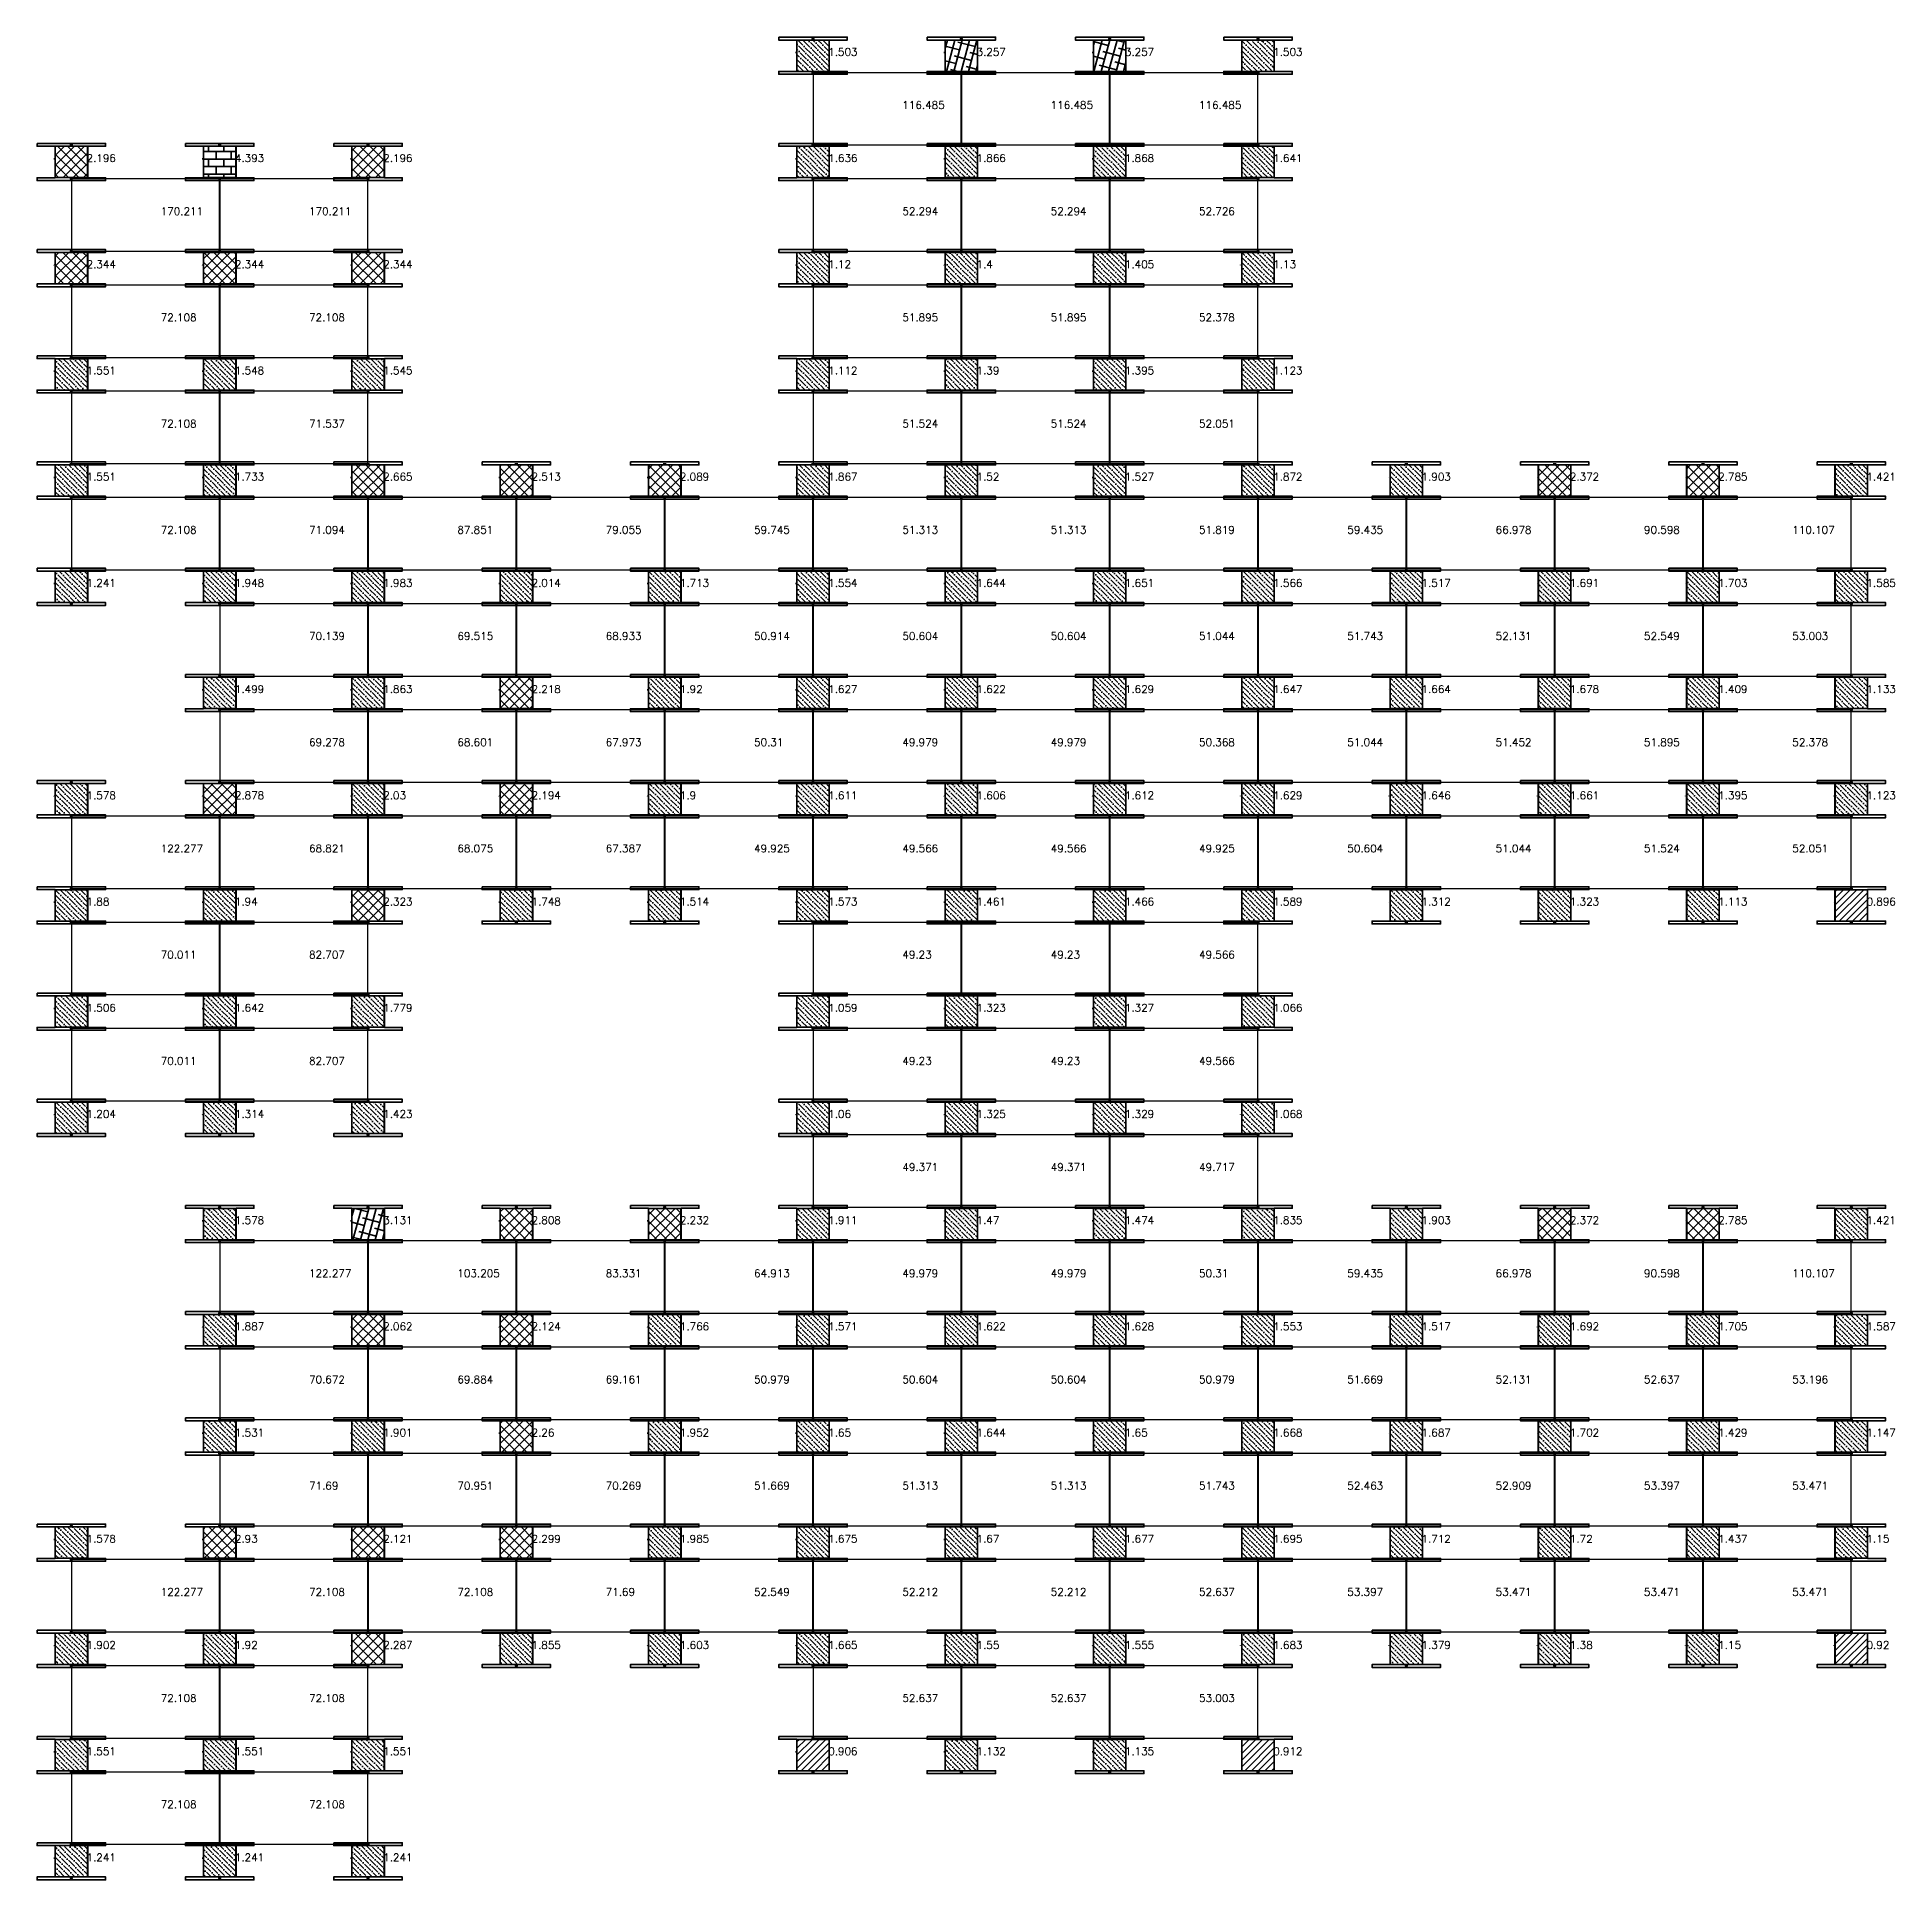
# Model space of a CAD drawing. Header units: inches. Extents: x 3750 to 10146, y -443 to 5941.
# Drawn here: x 5111 to 6088, y 2135 to 3105 of the extents above; entities that cross this region are included whole.
import ezdxf

# ---------------------------------------------------------------- set-up
doc = ezdxf.new("R2010")
doc.units = ezdxf.units.IN
doc.header["$LTSCALE"] = 50
doc.header["$MEASUREMENT"] = 0
for name, color, linetype, lineweight in [('E-PANELS', 140, 'Continuous', 30), ('E2-ECOFEET', 254, 'Continuous', 35), ('E3-ECOFEET', 254, 'Continuous', 35), ('HATCH 1', 5, 'Continuous', 35), ('HATCH 2', 140, 'Continuous', 35), ('HATCH 3', 30, 'Continuous', 35), ('HATCH 4', 200, 'Continuous', 35), ('HATCH 5', 2, 'Continuous', 35)]:
    doc.layers.add(name, color=color, linetype=linetype, lineweight=lineweight)
doc.layers.add('EF3 TEXT', color=7, linetype='Continuous', plot=False)
doc.layers.get('E2-ECOFEET').off()
doc.styles.add('mytext', font='romans.shx')

# ---------------------------------------------------------------- blocks, each defined once
blk = doc.blocks.new('EF3_HATCH_5')
at = {"layer": 'HATCH 5'}
h = blk.add_hatch(dxfattribs=at)
h.set_pattern_fill('AR-B816', color=256, scale=0.5)
h.set_pattern_definition([(0, (-119.168, -90.9187), (0, 4), []), (90, (-119.168, -90.9187), (-4, 4), [4, -4])])
h.paths.add_polyline_path([(-8.5, -8.25), (8.5, -8.25), (8.5, 8.25), (-8.5, 8.25)])
blk.add_lwpolyline([(-8.5, -8.25), (8.5, -8.25), (8.5, 8.25), (-8.5, 8.25)], close=True, dxfattribs=at)
blk = doc.blocks.new('EF3_HATCH_3')
at = {"layer": 'HATCH 3'}
h = blk.add_hatch(dxfattribs=at)
h.set_pattern_fill('ANSI37', color=256, scale=30)
h.set_pattern_definition([(45, (-119.168, -90.9187), (-2.65165, 2.65165), []), (135, (-119.168, -90.9187), (-2.65165, -2.65165), [])])
h.paths.add_polyline_path([(-8.5, -8.25), (8.5, -8.25), (8.5, 8.25), (-8.5, 8.25)])
blk.add_lwpolyline([(-8.5, -8.25), (8.5, -8.25), (8.5, 8.25), (-8.5, 8.25)], close=True, dxfattribs=at)
blk = doc.blocks.new('EF3_HATCH_2')
at = {"layer": 'HATCH 2'}
h = blk.add_hatch(dxfattribs=at)
h.set_pattern_fill('ANSI36', color=256, scale=15, angle=90)
h.set_pattern_definition([(135, (-119.168, -90.9187), (-3.64602, 0.994369), [4.6875, -0.9375, 0, -0.9375])])
h.paths.add_polyline_path([(-8.5, -8.25), (8.5, -8.25), (8.5, 8.25), (-8.5, 8.25)])
blk.add_lwpolyline([(-8.5, -8.25), (8.5, -8.25), (8.5, 8.25), (-8.5, 8.25)], close=True, dxfattribs=at)
blk = doc.blocks.new('EF3_HATCH_4')
at = {"layer": 'HATCH 4'}
h = blk.add_hatch(dxfattribs=at)
h.set_pattern_fill('ANSI38', color=256, scale=30, angle=30)
h.set_pattern_definition([(75, (-119.168, -90.9187), (-3.62222, 0.97057), []), (165, (-119.168, -90.9187), (-8.215015, -1.68108), [9.375, -5.625])])
h.paths.add_polyline_path([(-8.5, -8.25), (8.5, -8.25), (8.5, 8.25), (-8.5, 8.25)])
blk.add_lwpolyline([(-8.5, -8.25), (8.5, -8.25), (8.5, 8.25), (-8.5, 8.25)], close=True, dxfattribs=at)
blk = doc.blocks.new('EF3_HATCH_1')
at = {"layer": 'HATCH 1'}
h = blk.add_hatch(dxfattribs=at)
h.set_pattern_fill('ANSI31', color=256, scale=20)
h.set_pattern_definition([(45, (-119.168, -90.9187), (-1.767767, 1.767767), [])])
h.paths.add_polyline_path([(-8.5, -8.25), (8.5, -8.25), (8.5, 8.25), (-8.5, 8.25)])
blk.add_lwpolyline([(-8.5, -8.25), (8.5, -8.25), (8.5, 8.25), (-8.5, 8.25)], close=True, dxfattribs=at)
blk = doc.blocks.new('YINGLI 305W 10DEG')
at = {"layer": 'E-PANELS'}
blk.add_lwpolyline([(0, 0), (77.56, 0), (77.56, -38.4), (0, -38.4)], close=True, dxfattribs=at)
blk = doc.blocks.new('EF3')
at = {"layer": 'E3-ECOFEET', "color": 5}
for points in [[(0, 0), (0, -1.5), (9.41, -1.5), (9.41, -18.06), (0, -18.06), (0, -19.56), (36, -19.56), (36, -18.06), (26.59, -18.06), (26.59, -1.5), (36, -1.5), (36, 0), (0, 0)], [(8.84, -8.08), (8.88, -8.14)]]:
    blk.add_lwpolyline(points, dxfattribs=at)
at = {"layer": 'E3-ECOFEET'}
for points in [[(17.25, -1.03), (17.75, -1.03), (17.75, -0.53)], [(18.25, -0.53), (18.25, -1.03), (18.75, -1.03)], [(17.25, -18.53), (17.75, -18.53), (17.75, -19.03)], [(18.25, -19.03), (18.25, -18.53), (18.75, -18.53)]]:
    blk.add_lwpolyline(points, dxfattribs=at)

msp = doc.modelspace()

# ---------------------------------------------------------------- block references
at = {"layer": 'E-PANELS'}
for p in [(5519.22, 3086.71), (5597.28, 3086.71), (5675.34, 3086.71), (5128.92, 3030.81), (5206.98, 3030.81), (5519.22, 3030.81), (5597.28, 3030.81), (5675.34, 3030.81), (5128.92, 2974.92), (5206.98, 2974.92), (5519.22, 2974.92), (5597.28, 2974.92), (5675.34, 2974.92), (5128.92, 2919.02), (5206.98, 2919.02), (5519.22, 2919.02), (5597.28, 2919.02), (5675.34, 2919.02), (5128.92, 2863.13), (5206.98, 2863.13), (5285.04, 2863.13), (5363.1, 2863.13), (5441.16, 2863.13), (5519.22, 2863.13), (5597.28, 2863.13), (5675.34, 2863.13), (5753.4, 2863.13), (5831.46, 2863.13), (5909.52, 2863.13), (5987.58, 2863.13), (5206.98, 2807.23), (5285.04, 2807.23), (5363.1, 2807.23), (5441.16, 2807.23), (5519.22, 2807.23), (5597.28, 2807.23), (5675.34, 2807.23), (5753.4, 2807.23), (5831.46, 2807.23), (5909.52, 2807.23), (5987.58, 2807.23), (5206.98, 2751.34), (5285.04, 2751.34), (5363.1, 2751.34), (5441.16, 2751.34), (5519.22, 2751.34), (5597.28, 2751.34), (5675.34, 2751.34), (5753.4, 2751.34), (5831.46, 2751.34), (5909.52, 2751.34), (5987.58, 2751.34), (5128.92, 2695.45), (5206.98, 2695.45), (5285.04, 2695.45), (5363.1, 2695.45), (5441.16, 2695.45), (5519.22, 2695.45), (5597.28, 2695.45), (5675.34, 2695.45), (5753.4, 2695.45), (5831.46, 2695.45), (5909.52, 2695.45), (5987.58, 2695.45), (5128.92, 2639.55), (5206.98, 2639.55), (5519.22, 2639.55), (5597.28, 2639.55), (5675.34, 2639.55), (5128.92, 2583.66), (5206.98, 2583.66), (5519.22, 2583.66), (5597.28, 2583.66), (5675.34, 2583.66), (5519.22, 2527.76), (5597.28, 2527.76), (5675.34, 2527.76), (5206.98, 2471.87), (5285.04, 2471.87), (5363.1, 2471.87), (5441.16, 2471.87), (5519.22, 2471.87), (5597.28, 2471.87), (5675.34, 2471.87), (5753.4, 2471.87), (5831.46, 2471.87), (5909.52, 2471.87), (5987.58, 2471.87), (5206.98, 2415.97), (5285.04, 2415.97), (5363.1, 2415.97), (5441.16, 2415.97), (5519.22, 2415.97), (5597.28, 2415.97), (5675.34, 2415.97), (5753.4, 2415.97), (5831.46, 2415.97), (5909.52, 2415.97), (5987.58, 2415.97), (5206.98, 2360.08), (5285.04, 2360.08), (5363.1, 2360.08), (5441.16, 2360.08), (5519.22, 2360.08), (5597.28, 2360.08), (5675.34, 2360.08), (5753.4, 2360.08), (5831.46, 2360.08), (5909.52, 2360.08), (5987.58, 2360.08), (5128.92, 2304.19), (5206.98, 2304.19), (5285.04, 2304.19), (5363.1, 2304.19), (5441.16, 2304.19), (5519.22, 2304.19), (5597.28, 2304.19), (5675.34, 2304.19), (5753.4, 2304.19), (5831.46, 2304.19), (5909.52, 2304.19), (5987.58, 2304.19), (5128.92, 2248.29), (5206.98, 2248.29), (5519.22, 2248.29), (5597.28, 2248.29), (5675.34, 2248.29), (5128.92, 2192.4), (5206.98, 2192.4)]:
    msp.add_blockref('YINGLI 305W 10DEG', p, dxfattribs=at)
at = {"layer": 'E2-ECOFEET'}
for p in [(5500.97, 3105.23), (5579.03, 3105.23), (5657.09, 3105.23), (5735.15, 3105.23), (5110.67, 3049.34), (5188.73, 3049.34), (5266.79, 3049.34), (5500.97, 3049.34), (5579.03, 3049.34), (5657.09, 3049.34), (5735.15, 3049.34), (5110.67, 2993.44), (5188.73, 2993.44), (5266.79, 2993.44), (5500.97, 2993.44), (5579.03, 2993.44), (5657.09, 2993.44), (5735.15, 2993.44), (5110.67, 2937.55), (5188.73, 2937.55), (5266.79, 2937.55), (5500.97, 2937.55), (5579.03, 2937.55), (5657.09, 2937.55), (5735.15, 2937.55), (5110.67, 2881.65), (5188.73, 2881.65), (5266.79, 2881.65), (5344.85, 2881.65), (5422.91, 2881.65), (5500.97, 2881.65), (5579.03, 2881.65), (5657.09, 2881.65), (5735.15, 2881.65), (5813.21, 2881.65), (5891.27, 2881.65), (5969.33, 2881.65), (6047.39, 2881.65), (5110.67, 2825.76), (5188.73, 2825.76), (5266.79, 2825.76), (5344.85, 2825.76), (5422.91, 2825.76), (5500.97, 2825.76), (5579.03, 2825.76), (5657.09, 2825.76), (5735.15, 2825.76), (5813.21, 2825.76), (5891.27, 2825.76), (5969.33, 2825.76), (6047.39, 2825.76), (5188.73, 2769.87), (5266.79, 2769.87), (5344.85, 2769.87), (5422.91, 2769.87), (5500.97, 2769.87), (5579.03, 2769.87), (5657.09, 2769.87), (5735.15, 2769.87), (5813.21, 2769.87), (5891.27, 2769.87), (5969.33, 2769.87), (6047.39, 2769.87), (5110.67, 2713.97), (5188.73, 2713.97), (5266.79, 2713.97), (5344.85, 2713.97), (5422.91, 2713.97), (5500.97, 2713.97), (5579.03, 2713.97), (5657.09, 2713.97), (5735.15, 2713.97), (5813.21, 2713.97), (5891.27, 2713.97), (5969.33, 2713.97), (6047.39, 2713.97), (5110.67, 2658.08), (5188.73, 2658.08), (5266.79, 2658.08), (5344.85, 2658.08), (5422.91, 2658.08), (5500.97, 2658.08), (5579.03, 2658.08), (5657.09, 2658.08), (5735.15, 2658.08), (5813.21, 2658.08), (5891.27, 2658.08), (5969.33, 2658.08), (6047.39, 2658.08), (5110.67, 2602.18), (5188.73, 2602.18), (5266.79, 2602.18), (5500.97, 2602.18), (5579.03, 2602.18), (5657.09, 2602.18), (5735.15, 2602.18), (5110.67, 2546.29), (5188.73, 2546.29), (5266.79, 2546.29), (5500.97, 2546.29), (5579.03, 2546.29), (5657.09, 2546.29), (5735.15, 2546.29), (5188.73, 2490.39), (5266.79, 2490.39), (5344.85, 2490.39), (5422.91, 2490.39), (5500.97, 2490.39), (5579.03, 2490.39), (5657.09, 2490.39), (5735.15, 2490.39), (5813.21, 2490.39), (5891.27, 2490.39), (5969.33, 2490.39), (6047.39, 2490.39), (5188.73, 2434.5), (5266.79, 2434.5), (5344.85, 2434.5), (5422.91, 2434.5), (5500.97, 2434.5), (5579.03, 2434.5), (5657.09, 2434.5), (5735.15, 2434.5), (5813.21, 2434.5), (5891.27, 2434.5), (5969.33, 2434.5), (6047.39, 2434.5), (5188.73, 2378.61), (5266.79, 2378.61), (5344.85, 2378.61), (5422.91, 2378.61), (5500.97, 2378.61), (5579.03, 2378.61), (5657.09, 2378.61), (5735.15, 2378.61), (5813.21, 2378.61), (5891.27, 2378.61), (5969.33, 2378.61), (6047.39, 2378.61), (5110.67, 2322.71), (5188.73, 2322.71), (5266.79, 2322.71), (5344.85, 2322.71), (5422.91, 2322.71), (5500.97, 2322.71), (5579.03, 2322.71), (5657.09, 2322.71), (5735.15, 2322.71), (5813.21, 2322.71), (5891.27, 2322.71), (5969.33, 2322.71), (6047.39, 2322.71), (5110.67, 2266.82), (5188.73, 2266.82), (5266.79, 2266.82), (5344.85, 2266.82), (5422.91, 2266.82), (5500.97, 2266.82), (5579.03, 2266.82), (5657.09, 2266.82), (5735.15, 2266.82), (5813.21, 2266.82), (5891.27, 2266.82), (5969.33, 2266.82), (6047.39, 2266.82), (5110.67, 2210.92), (5188.73, 2210.92), (5266.79, 2210.92), (5500.97, 2210.92), (5579.03, 2210.92), (5657.09, 2210.92), (5735.15, 2210.92), (5110.67, 2155.03), (5188.73, 2155.03), (5266.79, 2155.03)]:
    msp.add_blockref('EF3', p, dxfattribs=at)
at = {"layer": 'HATCH 1'}
for p in [(6065.39, 2648.3), (6065.39, 2257.04), (5518.97, 2201.14), (5753.15, 2201.14)]:
    msp.add_blockref('EF3_HATCH_1', p, dxfattribs=at)
at = {"layer": 'HATCH 2'}
for p in [(5518.97, 3095.45), (5753.15, 3095.45), (5518.97, 3039.56), (5597.03, 3039.56), (5675.09, 3039.56), (5753.15, 3039.56), (5518.97, 2983.67), (5597.03, 2983.67), (5675.09, 2983.67), (5753.15, 2983.67), (5128.67, 2927.77), (5206.73, 2927.77), (5284.79, 2927.77), (5518.97, 2927.77), (5597.03, 2927.77), (5675.09, 2927.77), (5753.15, 2927.77), (5128.67, 2871.88), (5206.73, 2871.88), (5518.97, 2871.88), (5597.03, 2871.88), (5675.09, 2871.88), (5753.15, 2871.88), (5831.21, 2871.88), (6065.39, 2871.88), (5128.67, 2815.98), (5206.73, 2815.98), (5284.79, 2815.98), (5362.85, 2815.98), (5440.91, 2815.98), (5518.97, 2815.98), (5597.03, 2815.98), (5675.09, 2815.98), (5753.15, 2815.98), (5831.21, 2815.98), (5909.27, 2815.98), (5987.33, 2815.98), (6065.39, 2815.98), (5206.73, 2760.09), (5284.79, 2760.09), (5440.91, 2760.09), (5518.97, 2760.09), (5597.03, 2760.09), (5675.09, 2760.09), (5753.15, 2760.09), (5831.21, 2760.09), (5909.27, 2760.09), (5987.33, 2760.09), (6065.39, 2760.09), (5128.67, 2704.19), (5284.79, 2704.19), (5440.91, 2704.19), (5518.97, 2704.19), (5597.03, 2704.19), (5675.09, 2704.19), (5753.15, 2704.19), (5831.21, 2704.19), (5909.27, 2704.19), (5987.33, 2704.19), (6065.39, 2704.19), (5128.67, 2648.3), (5206.73, 2648.3), (5362.85, 2648.3), (5440.91, 2648.3), (5518.97, 2648.3), (5597.03, 2648.3), (5675.09, 2648.3), (5753.15, 2648.3), (5831.21, 2648.3), (5909.27, 2648.3), (5987.33, 2648.3), (5128.67, 2592.4), (5206.73, 2592.4), (5284.79, 2592.4), (5518.97, 2592.4), (5597.03, 2592.4), (5675.09, 2592.4), (5753.15, 2592.4), (5128.67, 2536.51), (5206.73, 2536.51), (5284.79, 2536.51), (5518.97, 2536.51), (5597.03, 2536.51), (5675.09, 2536.51), (5753.15, 2536.51), (5206.73, 2480.62), (5518.97, 2480.62), (5597.03, 2480.62), (5675.09, 2480.62), (5753.15, 2480.62), (5831.21, 2480.62), (6065.39, 2480.62), (5206.73, 2424.72), (5440.91, 2424.72), (5518.97, 2424.72), (5597.03, 2424.72), (5675.09, 2424.72), (5753.15, 2424.72), (5831.21, 2424.72), (5909.27, 2424.72), (5987.33, 2424.72), (6065.39, 2424.72), (5206.73, 2368.83), (5284.79, 2368.83), (5440.91, 2368.83), (5518.97, 2368.83), (5597.03, 2368.83), (5675.09, 2368.83), (5753.15, 2368.83), (5831.21, 2368.83), (5909.27, 2368.83), (5987.33, 2368.83), (6065.39, 2368.83), (5128.67, 2312.93), (5440.91, 2312.93), (5518.97, 2312.93), (5597.03, 2312.93), (5675.09, 2312.93), (5753.15, 2312.93), (5831.21, 2312.93), (5909.27, 2312.93), (5987.33, 2312.93), (6065.39, 2312.93), (5128.67, 2257.04), (5206.73, 2257.04), (5362.85, 2257.04), (5440.91, 2257.04), (5518.97, 2257.04), (5597.03, 2257.04), (5675.09, 2257.04), (5753.15, 2257.04), (5831.21, 2257.04), (5909.27, 2257.04), (5987.33, 2257.04), (5128.67, 2201.14), (5206.73, 2201.14), (5284.79, 2201.14), (5597.03, 2201.14), (5675.09, 2201.14), (5128.67, 2145.25), (5206.73, 2145.25), (5284.79, 2145.25)]:
    msp.add_blockref('EF3_HATCH_2', p, dxfattribs=at)
at = {"layer": 'HATCH 3'}
for p in [(5128.67, 3039.56), (5284.79, 3039.56), (5128.67, 2983.67), (5206.73, 2983.67), (5284.79, 2983.67), (5284.79, 2871.88), (5362.85, 2871.88), (5440.91, 2871.88), (5909.27, 2871.88), (5987.33, 2871.88), (5362.85, 2760.09), (5206.73, 2704.19), (5362.85, 2704.19), (5284.79, 2648.3), (5362.85, 2480.62), (5440.91, 2480.62), (5909.27, 2480.62), (5987.33, 2480.62), (5284.79, 2424.72), (5362.85, 2424.72), (5362.85, 2368.83), (5206.73, 2312.93), (5284.79, 2312.93), (5362.85, 2312.93), (5284.79, 2257.04)]:
    msp.add_blockref('EF3_HATCH_3', p, dxfattribs=at)
at = {"layer": 'HATCH 4'}
for p in [(5597.03, 3095.45), (5675.09, 3095.45), (5284.79, 2480.62)]:
    msp.add_blockref('EF3_HATCH_4', p, dxfattribs=at)
at = {"layer": 'HATCH 5'}
msp.add_blockref('EF3_HATCH_5', (5206.73, 3039.56), dxfattribs=at)

# ---------------------------------------------------------------- texts
at = {"layer": 'EF3 TEXT', "style": 'mytext'}
for s, p in [('1.503', (5526.97, 3095.45)), ('3.257', (5605.03, 3095.45)), ('3.257', (5683.09, 3095.45)), ('1.503', (5761.15, 3095.45)), ('116.485', (5566, 3067.51)), ('116.485', (5644.06, 3067.51)), ('116.485', (5722.12, 3067.51)), ('2.196', (5136.67, 3039.56)), ('4.393', (5214.73, 3039.56)), ('2.196', (5292.79, 3039.56)), ('1.636', (5526.97, 3039.56)), ('1.866', (5605.03, 3039.56)), ('1.868', (5683.09, 3039.56)), ('1.641', (5761.15, 3039.56)), ('170.211', (5175.7, 3011.61)), ('170.211', (5253.76, 3011.61)), ('52.294', (5566, 3011.61)), ('52.294', (5644.06, 3011.61)), ('52.726', (5722.12, 3011.61)), ('2.344', (5136.67, 2983.67)), ('2.344', (5214.73, 2983.67)), ('2.344', (5292.79, 2983.67)), ('1.12', (5526.97, 2983.67)), ('1.4', (5605.03, 2983.67)), ('1.405', (5683.09, 2983.67)), ('1.13', (5761.15, 2983.67)), ('72.108', (5175.7, 2955.72)), ('72.108', (5253.76, 2955.72)), ('51.895', (5566, 2955.72)), ('51.895', (5644.06, 2955.72)), ('52.378', (5722.12, 2955.72)), ('1.551', (5136.67, 2927.77)), ('1.548', (5214.73, 2927.77)), ('1.545', (5292.79, 2927.77)), ('1.112', (5526.97, 2927.77)), ('1.39', (5605.03, 2927.77)), ('1.395', (5683.09, 2927.77)), ('1.123', (5761.15, 2927.77)), ('72.108', (5175.7, 2899.82)), ('71.537', (5253.76, 2899.82)), ('51.524', (5566, 2899.82)), ('51.524', (5644.06, 2899.82)), ('52.051', (5722.12, 2899.82)), ('1.551', (5136.67, 2871.88)), ('1.733', (5214.73, 2871.88)), ('2.665', (5292.79, 2871.88)), ('2.513', (5370.85, 2871.88)), ('2.089', (5448.91, 2871.88)), ('1.867', (5526.97, 2871.88)), ('1.52', (5605.03, 2871.88)), ('1.527', (5683.09, 2871.88)), ('1.872', (5761.15, 2871.88)), ('1.903', (5839.21, 2871.88)), ('2.372', (5917.27, 2871.88)), ('2.785', (5995.33, 2871.88)), ('1.421', (6073.39, 2871.88)), ('72.108', (5175.7, 2843.93)), ('71.094', (5253.76, 2843.93)), ('87.851', (5331.82, 2843.93)), ('79.055', (5409.88, 2843.93)), ('59.745', (5487.94, 2843.93)), ('51.313', (5566, 2843.93)), ('51.313', (5644.06, 2843.93)), ('51.819', (5722.12, 2843.93)), ('59.435', (5800.18, 2843.93)), ('66.978', (5878.24, 2843.93)), ('90.598', (5956.3, 2843.93)), ('110.107', (6034.36, 2843.93)), ('1.241', (5136.67, 2815.98)), ('1.948', (5214.73, 2815.98)), ('1.983', (5292.79, 2815.98)), ('2.014', (5370.85, 2815.98)), ('1.713', (5448.91, 2815.98)), ('1.554', (5526.97, 2815.98)), ('1.644', (5605.03, 2815.98)), ('1.651', (5683.09, 2815.98)), ('1.566', (5761.15, 2815.98)), ('1.517', (5839.21, 2815.98)), ('1.691', (5917.27, 2815.98)), ('1.703', (5995.33, 2815.98)), ('1.585', (6073.39, 2815.98)), ('70.139', (5253.76, 2788.03)), ('69.515', (5331.82, 2788.03)), ('68.933', (5409.88, 2788.03)), ('50.914', (5487.94, 2788.03)), ('50.604', (5566, 2788.03)), ('50.604', (5644.06, 2788.03)), ('51.044', (5722.12, 2788.03)), ('51.743', (5800.18, 2788.03)), ('52.131', (5878.24, 2788.03)), ('52.549', (5956.3, 2788.03)), ('53.003', (6034.36, 2788.03)), ('1.499', (5214.73, 2760.09)), ('1.863', (5292.79, 2760.09)), ('2.218', (5370.85, 2760.09)), ('1.92', (5448.91, 2760.09)), ('1.627', (5526.97, 2760.09)), ('1.622', (5605.03, 2760.09)), ('1.629', (5683.09, 2760.09)), ('1.647', (5761.15, 2760.09)), ('1.664', (5839.21, 2760.09)), ('1.678', (5917.27, 2760.09)), ('1.409', (5995.33, 2760.09)), ('1.133', (6073.39, 2760.09)), ('69.278', (5253.76, 2732.14)), ('68.601', (5331.82, 2732.14)), ('67.973', (5409.88, 2732.14)), ('50.31', (5487.94, 2732.14)), ('49.979', (5566, 2732.14)), ('49.979', (5644.06, 2732.14)), ('50.368', (5722.12, 2732.14)), ('51.044', (5800.18, 2732.14)), ('51.452', (5878.24, 2732.14)), ('51.895', (5956.3, 2732.14)), ('52.378', (6034.36, 2732.14)), ('1.578', (5136.67, 2704.19)), ('2.878', (5214.73, 2704.19)), ('2.03', (5292.79, 2704.19)), ('2.194', (5370.85, 2704.19)), ('1.9', (5448.91, 2704.19)), ('1.611', (5526.97, 2704.19)), ('1.606', (5605.03, 2704.19)), ('1.612', (5683.09, 2704.19)), ('1.629', (5761.15, 2704.19)), ('1.646', (5839.21, 2704.19)), ('1.661', (5917.27, 2704.19)), ('1.395', (5995.33, 2704.19)), ('1.123', (6073.39, 2704.19)), ('122.277', (5175.7, 2676.25)), ('68.821', (5253.76, 2676.25)), ('68.075', (5331.82, 2676.25)), ('67.387', (5409.88, 2676.25)), ('49.925', (5487.94, 2676.25)), ('49.566', (5566, 2676.25)), ('49.566', (5644.06, 2676.25)), ('49.925', (5722.12, 2676.25)), ('50.604', (5800.18, 2676.25)), ('51.044', (5878.24, 2676.25)), ('51.524', (5956.3, 2676.25)), ('52.051', (6034.36, 2676.25)), ('1.88', (5136.67, 2648.3)), ('1.94', (5214.73, 2648.3)), ('2.323', (5292.79, 2648.3)), ('1.748', (5370.85, 2648.3)), ('1.514', (5448.91, 2648.3)), ('1.573', (5526.97, 2648.3)), ('1.461', (5605.03, 2648.3)), ('1.466', (5683.09, 2648.3)), ('1.589', (5761.15, 2648.3)), ('1.312', (5839.21, 2648.3)), ('1.323', (5917.27, 2648.3)), ('1.113', (5995.33, 2648.3)), ('0.896', (6073.39, 2648.3)), ('70.011', (5175.7, 2620.35)), ('82.707', (5253.76, 2620.35)), ('49.23', (5566, 2620.35)), ('49.23', (5644.06, 2620.35)), ('49.566', (5722.12, 2620.35)), ('1.506', (5136.67, 2592.4)), ('1.642', (5214.73, 2592.4)), ('1.779', (5292.79, 2592.4)), ('1.059', (5526.97, 2592.4)), ('1.323', (5605.03, 2592.4)), ('1.327', (5683.09, 2592.4)), ('1.066', (5761.15, 2592.4)), ('70.011', (5175.7, 2564.46)), ('82.707', (5253.76, 2564.46)), ('49.23', (5566, 2564.46)), ('49.23', (5644.06, 2564.46)), ('49.566', (5722.12, 2564.46)), ('1.204', (5136.67, 2536.51)), ('1.314', (5214.73, 2536.51)), ('1.423', (5292.79, 2536.51)), ('1.06', (5526.97, 2536.51)), ('1.325', (5605.03, 2536.51)), ('1.329', (5683.09, 2536.51)), ('1.068', (5761.15, 2536.51)), ('49.371', (5566, 2508.56)), ('49.371', (5644.06, 2508.56)), ('49.717', (5722.12, 2508.56)), ('1.578', (5214.73, 2480.62)), ('3.131', (5292.79, 2480.62)), ('2.808', (5370.85, 2480.62)), ('2.232', (5448.91, 2480.62)), ('1.911', (5526.97, 2480.62)), ('1.47', (5605.03, 2480.62)), ('1.474', (5683.09, 2480.62)), ('1.835', (5761.15, 2480.62)), ('1.903', (5839.21, 2480.62)), ('2.372', (5917.27, 2480.62)), ('2.785', (5995.33, 2480.62)), ('1.421', (6073.39, 2480.62)), ('122.277', (5253.76, 2452.67)), ('103.205', (5331.82, 2452.67)), ('83.331', (5409.88, 2452.67)), ('64.913', (5487.94, 2452.67)), ('49.979', (5566, 2452.67)), ('49.979', (5644.06, 2452.67)), ('50.31', (5722.12, 2452.67)), ('59.435', (5800.18, 2452.67)), ('66.978', (5878.24, 2452.67)), ('90.598', (5956.3, 2452.67)), ('110.107', (6034.36, 2452.67)), ('1.887', (5214.73, 2424.72)), ('2.062', (5292.79, 2424.72)), ('2.124', (5370.85, 2424.72)), ('1.766', (5448.91, 2424.72)), ('1.571', (5526.97, 2424.72)), ('1.622', (5605.03, 2424.72)), ('1.628', (5683.09, 2424.72)), ('1.553', (5761.15, 2424.72)), ('1.517', (5839.21, 2424.72)), ('1.692', (5917.27, 2424.72)), ('1.705', (5995.33, 2424.72)), ('1.587', (6073.39, 2424.72)), ('70.672', (5253.76, 2396.77)), ('69.884', (5331.82, 2396.77)), ('69.161', (5409.88, 2396.77)), ('50.979', (5487.94, 2396.77)), ('50.604', (5566, 2396.77)), ('50.604', (5644.06, 2396.77)), ('50.979', (5722.12, 2396.77)), ('51.669', (5800.18, 2396.77)), ('52.131', (5878.24, 2396.77)), ('52.637', (5956.3, 2396.77)), ('53.196', (6034.36, 2396.77)), ('1.531', (5214.73, 2368.83)), ('1.901', (5292.79, 2368.83)), ('2.26', (5370.85, 2368.83)), ('1.952', (5448.91, 2368.83)), ('1.65', (5526.97, 2368.83)), ('1.644', (5605.03, 2368.83)), ('1.65', (5683.09, 2368.83)), ('1.668', (5761.15, 2368.83)), ('1.687', (5839.21, 2368.83)), ('1.702', (5917.27, 2368.83)), ('1.429', (5995.33, 2368.83)), ('1.147', (6073.39, 2368.83)), ('71.69', (5253.76, 2340.88)), ('70.951', (5331.82, 2340.88)), ('70.269', (5409.88, 2340.88)), ('51.669', (5487.94, 2340.88)), ('51.313', (5566, 2340.88)), ('51.313', (5644.06, 2340.88)), ('51.743', (5722.12, 2340.88)), ('52.463', (5800.18, 2340.88)), ('52.909', (5878.24, 2340.88)), ('53.397', (5956.3, 2340.88)), ('53.471', (6034.36, 2340.88)), ('1.578', (5136.67, 2312.93)), ('2.93', (5214.73, 2312.93)), ('2.121', (5292.79, 2312.93)), ('2.299', (5370.85, 2312.93)), ('1.985', (5448.91, 2312.93)), ('1.675', (5526.97, 2312.93)), ('1.67', (5605.03, 2312.93)), ('1.677', (5683.09, 2312.93)), ('1.695', (5761.15, 2312.93)), ('1.712', (5839.21, 2312.93)), ('1.72', (5917.27, 2312.93)), ('1.437', (5995.33, 2312.93)), ('1.15', (6073.39, 2312.93)), ('122.277', (5175.7, 2284.99)), ('72.108', (5253.76, 2284.99)), ('72.108', (5331.82, 2284.99)), ('71.69', (5409.88, 2284.99)), ('52.549', (5487.94, 2284.99)), ('52.212', (5566, 2284.99)), ('52.212', (5644.06, 2284.99)), ('52.637', (5722.12, 2284.99)), ('53.397', (5800.18, 2284.99)), ('53.471', (5878.24, 2284.99)), ('53.471', (5956.3, 2284.99)), ('53.471', (6034.36, 2284.99)), ('1.902', (5136.67, 2257.04)), ('1.92', (5214.73, 2257.04)), ('2.287', (5292.79, 2257.04)), ('1.855', (5370.85, 2257.04)), ('1.603', (5448.91, 2257.04)), ('1.665', (5526.97, 2257.04)), ('1.55', (5605.03, 2257.04)), ('1.555', (5683.09, 2257.04)), ('1.683', (5761.15, 2257.04)), ('1.379', (5839.21, 2257.04)), ('1.38', (5917.27, 2257.04)), ('1.15', (5995.33, 2257.04)), ('0.92', (6073.39, 2257.04)), ('72.108', (5175.7, 2229.09)), ('72.108', (5253.76, 2229.09)), ('52.637', (5566, 2229.09)), ('52.637', (5644.06, 2229.09)), ('53.003', (5722.12, 2229.09)), ('1.551', (5136.67, 2201.14)), ('1.551', (5214.73, 2201.14)), ('1.551', (5292.79, 2201.14)), ('0.906', (5526.97, 2201.14)), ('1.132', (5605.03, 2201.14)), ('1.135', (5683.09, 2201.14)), ('0.912', (5761.15, 2201.14)), ('72.108', (5175.7, 2173.2)), ('72.108', (5253.76, 2173.2)), ('1.241', (5136.67, 2145.25)), ('1.241', (5214.73, 2145.25)), ('1.241', (5292.79, 2145.25))]:
    msp.add_text(s, height=4, dxfattribs=at).set_placement(p)

doc.saveas('drawing.dxf')
